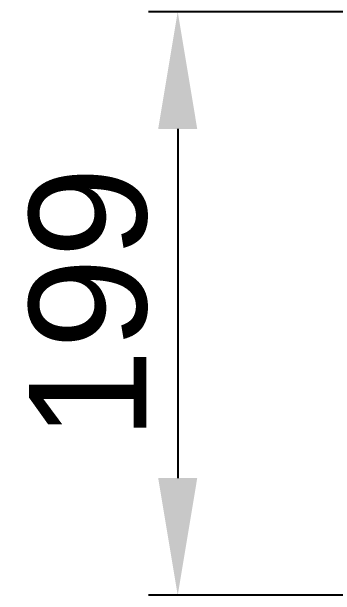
# Model space of a CAD drawing. Header units: millimetres. Extents: x -213 to 4577, y -424 to 2634.
# Drawn here: x -94.5 to 16, y 2435.2 to 2634.2 of the extents above; entities that cross this region are included whole.
import ezdxf

# ---------------------------------------------------------------- set-up
doc = ezdxf.new("R2010")
doc.units = ezdxf.units.MM
doc.layers.add('ZANO_W', color=1, linetype='Continuous', lineweight=0)
doc.styles.add('Arial', font='arial.ttf')
doc.styles.get("Standard").update_dxf_attribs({"font": 'ARIALUNI.TTF'})
doc.dimstyles.new('pl i ang', dxfattribs={"dimtxt": 50, "dimasz": 50, "dimexe": 1.25, "dimexo": 0.625, "dimgap": 10, "dimtad": 1, "dimtoh": 1, "dimtxsty": 'Standard', "dimcen": 2.5, "dimclrd": 1, "dimclre": 1, "dimclrt": 1, "dimadec": 0, "dimazin": 0, "dimtfac": 1, "dimtmove": 0, "dimatfit": 3, "dimfxl": 1, "dimarcsym": 1})

# ---------------------------------------------------------------- blocks, each defined once
blk = doc.blocks.new('*D432')
at = {"layer": 'ZANO_W', "color": 1, "lineweight": -2}
for p, q in [((132.17, 2634.21), (-47.8, 2634.21)), ((-37.8, 2594.21), (-37.8, 2475.17)), ((132.17, 2435.17), (-47.8, 2435.17))]:
    blk.add_line(p, q, dxfattribs=at)
at = {"layer": 'ZANO_W', "color": 1}
for points in [[(-31.14, 2594.21), (-44.47, 2594.21), (-37.8, 2634.21)], [(-44.47, 2475.17), (-31.14, 2475.17), (-37.8, 2435.17)]]:
    blk.add_solid(points, dxfattribs=at)
at = {"layer": 'ZANO_W', "color": 1, "insert": (-68.23, 2534.69), "char_height": 40, "attachment_point": 5, "rotation": 90, "style": 'Arial'}
blk.add_mtext('199', dxfattribs=at)

msp = doc.modelspace()

# ---------------------------------------------------------------- dimensions: what is measured, and where the dimension line sits
at = {"layer": 'ZANO_W'}
dim = msp.add_linear_dim(base=(-37.8, 2435.17), p1=(142.17, 2634.21), p2=(142.17, 2435.17), angle=90, dimstyle='pl i ang', override={"dimtxt": 40, "dimasz": 40, "dimexe": 10, "dimexo": 10, "dimtoh": 0, "dimdec": 0, "dimtxsty": 'Arial', "dimtdec": 0, "dimtmove": 1}, dxfattribs=at)
dim.commit()
dim.dimension.update_dxf_attribs({"geometry": '*D432', "text_midpoint": (-68.23, 2534.69)})

doc.saveas('drawing.dxf')
